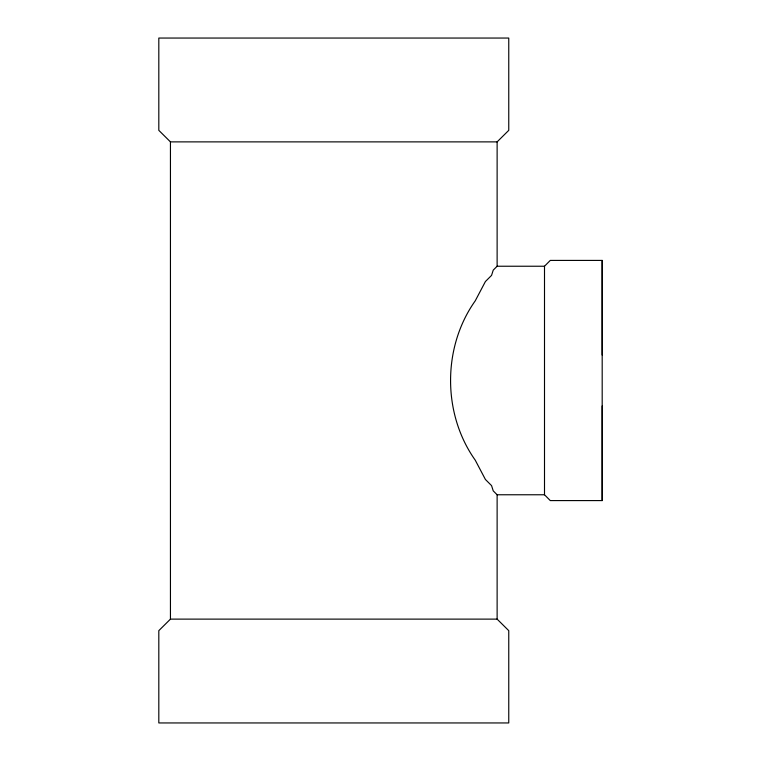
<?xml version="1.0" encoding="UTF-8"?>
<svg xmlns="http://www.w3.org/2000/svg" width="761" height="761" viewBox="0 0 761 761"><rect width="100%" height="100%" fill="white"/><g stroke="black" fill="none" stroke-linecap="round" stroke-linejoin="round"><path stroke-width="1.14" d="M497.123 619.121L170.445 619.121L158.811 630.66L158.811 722.95L508.757 722.95L508.757 630.66L497.123 619.121L497.123 494.764L493.233 490.874L491.558 485.613L485.404 479.459L475.245 460.167C442.35 413.851 442.35 347.149 475.245 300.833L485.404 281.541L491.558 275.387L493.233 270.126L497.123 266.236L497.123 141.879L508.757 130.34L508.757 38.05L158.811 38.05L158.811 130.34L170.445 141.879L497.123 141.879M602.189 500.586L602.189 260.414L550.279 260.414L544.505 266.236L544.505 350.926L544.505 494.764L550.279 500.586L602.189 500.586L602.189 405.946M602.189 355.054L602.189 260.414M497.123 266.236L544.505 266.236M497.123 494.764L544.505 494.764M170.445 141.879L170.445 619.121"/></g></svg>
